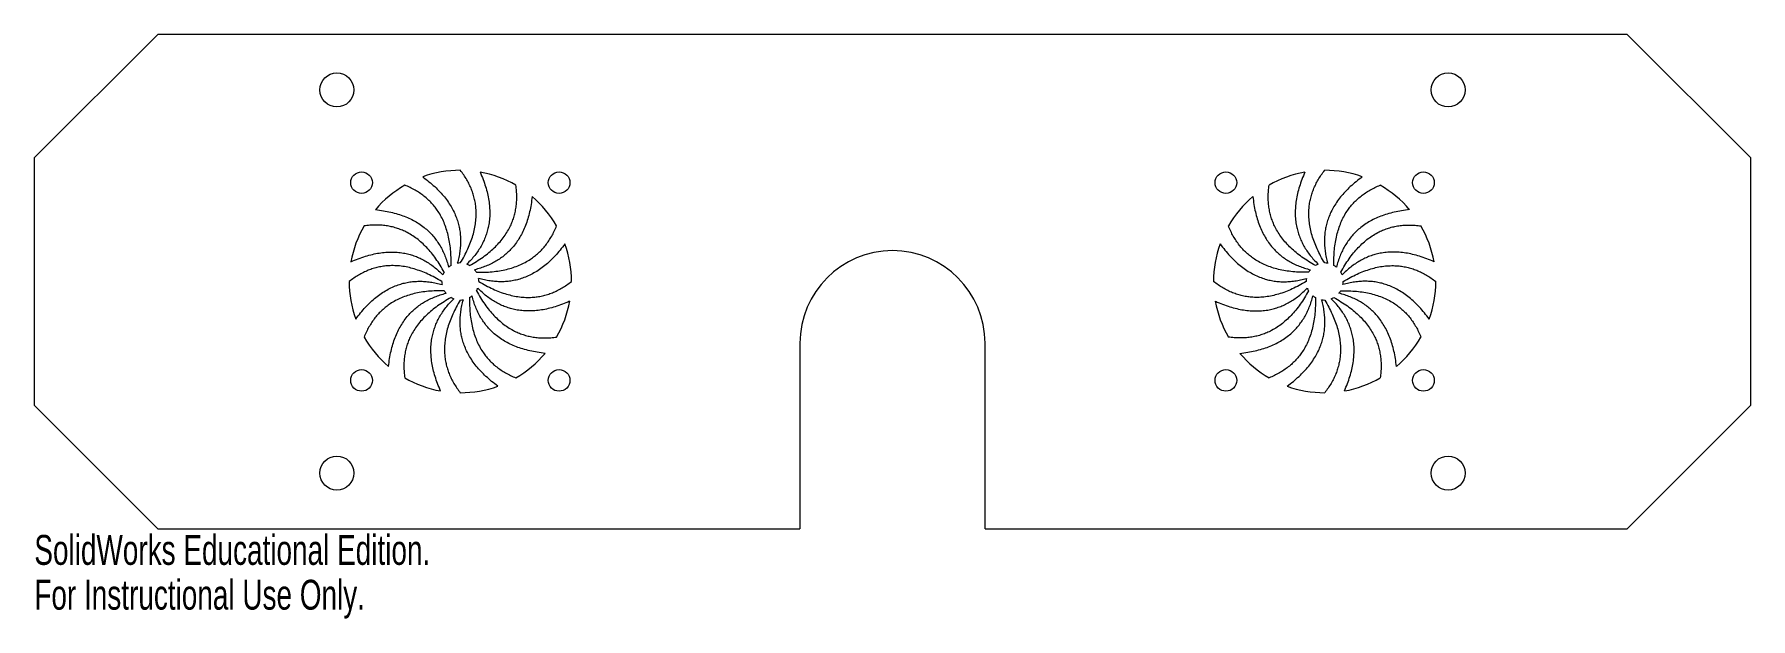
# Model space of a CAD drawing. Header units: millimetres. Extents: x -139 to 139, y -55 to 40.
import ezdxf

# ---------------------------------------------------------------- set-up
doc = ezdxf.new("R2010")
doc.units = ezdxf.units.MM
doc.styles.add('SLDTEXTSTYLE0', font='TXT', dxfattribs={"width": 0.7})

msp = doc.modelspace()

# ---------------------------------------------------------------- linework, layer by layer
at = {"color": 7, "linetype": 'Continuous', "lineweight": 15}
for p, q in [((-119, 40), (-139, 20)), ((119, 40), (-119, 40)), ((139, 20), (119, 40)), ((-139, 20), (-139, -20)), ((139, -20), (139, 20)), ((-15, -10), (-15, -40)), ((15, -40), (15, -10)), ((-139, -20), (-119, -40)), ((119, -40), (139, -20)), ((-119, -40), (-15, -40)), ((15, -40), (119, -40))]:
    msp.add_line(p, q, dxfattribs=at)
for centre, radius in [((-90, 31), 2.75), ((90, 31), 2.75), ((-86, 16), 1.75), ((-54, 16), 1.75), ((54, 16), 1.75), ((86, 16), 1.75), ((-86, -16), 1.75), ((-54, -16), 1.75), ((54, -16), 1.75), ((86, -16), 1.75), ((-90, -31), 2.75), ((90, -31), 2.75)]:
    msp.add_circle(centre, radius, dxfattribs=at)
for centre, radius, start, end in [((-70, 0), 18, 90, 109.7703), ((-70, 0), 18, 60, 79.7703), ((70, 0), 18, 100.2297, 120), ((70, 0), 18, 70.2297, 90), ((-70, 0), 18, 120, 139.7703), ((70, 0), 18, 40.2297, 60), ((-70, 0), 18, 30, 49.7703), ((70, 0), 18, 130.2297, 150), ((-70, 0), 18, 150, 169.7703), ((70, 0), 18, 10.2297, 30), ((-70, 0), 18, 0, 19.7703), ((70, 0), 18, 160.2297, 180), ((-70, 0), 3, 90, 99.408), ((-70, 0), 3, 60, 69.408), ((0, -10), 15, 0, 180), ((70, 0), 3, 110.592, 120), ((70, 0), 3, 80.592, 90), ((-70, 0), 18, 180, 199.7703), ((-70, 0), 3, 180, 189.408), ((-70, 0), 3, 150, 159.408), ((-70, 0), 3, 120, 129.408), ((-70, 0), 3, 30, 39.408), ((-70, 0), 3, 0, 9.408), ((70, 0), 3, 170.592, 180), ((70, 0), 3, 140.592, 150), ((70, 0), 3, 50.592, 60), ((70, 0), 3, 20.592, 30), ((70, 0), 3, 350.592, 0), ((70, 0), 18, 340.2297, 0), ((-70, 0), 3, 210, 219.408), ((-70, 0), 3, 240, 249.408), ((-70, 0), 3, 300, 309.408), ((-70, 0), 3, 330, 339.408), ((70, 0), 3, 200.592, 210), ((70, 0), 3, 230.592, 240), ((70, 0), 3, 290.592, 300), ((70, 0), 3, 320.592, 330), ((-70, 0), 3, 270, 279.408), ((-70, 0), 18, 330, 349.7703), ((70, 0), 18, 190.2297, 210), ((70, 0), 3, 260.592, 270), ((-70, 0), 18, 210, 229.7703), ((70, 0), 18, 310.2297, 330), ((-70, 0), 18, 300, 319.7703), ((70, 0), 18, 220.2297, 240), ((-70, 0), 18, 240, 259.7703), ((70, 0), 18, 280.2297, 300), ((-70, 0), 18, 270, 289.7703), ((70, 0), 18, 250.2297, 270)]:
    msp.add_arc(centre, radius, start, end, dxfattribs=at)
for points in [[(-76.09, 16.94), (-68.16, 11.17), (-70.49, 2.96)], [(-70, 3), (-64.86, 11.46), (-70, 18)], [(-66.8, 17.71), (-62.82, 8.75), (-68.94, 2.81)], [(66.8, 17.71), (62.82, 8.75), (68.94, 2.81)], [(70, 3), (64.86, 11.46), (70, 18)], [(76.09, 16.94), (68.16, 11.17), (70.49, 2.96)], [(-71.5, 2.6), (-71.28, 12.5), (-79, 15.59)], [(-68.5, 2.6), (-59.82, 7.36), (-61, 15.59)], [(68.5, 2.6), (59.82, 7.36), (61, 15.59)], [(71.5, 2.6), (71.28, 12.5), (79, 15.59)], [(-83.74, 11.63), (-73.99, 10.59), (-71.9, 2.32)], [(-58.37, 13.74), (-59.41, 3.99), (-67.68, 1.9)], [(58.37, 13.74), (59.41, 3.99), (67.68, 1.9)], [(83.74, 11.63), (73.99, 10.59), (71.9, 2.32)], [(-72.6, 1.5), (-77.36, 10.18), (-85.59, 9)], [(-67.4, 1.5), (-57.5, 1.28), (-54.41, 9)], [(67.4, 1.5), (57.5, 1.28), (54.41, 9)], [(72.6, 1.5), (77.36, 10.18), (85.59, 9)], [(-53.06, 6.09), (-58.83, -1.84), (-67.04, 0.49)], [(53.06, 6.09), (58.83, -1.84), (67.04, 0.49)], [(-87.71, 3.2), (-78.75, 7.18), (-72.81, 1.06)], [(87.71, 3.2), (78.75, 7.18), (72.81, 1.06)], [(-73, 0), (-81.46, 5.14), (-88, 0)], [(-86.94, -6.09), (-81.17, 1.84), (-72.96, -0.49)], [(-67, 0), (-58.54, -5.14), (-52, 0)], [(67, 0), (58.54, -5.14), (52, 0)], [(86.94, -6.09), (81.17, 1.84), (72.96, -0.49)], [(73, 0), (81.46, 5.14), (88, 0)], [(-72.6, -1.5), (-82.5, -1.28), (-85.59, -9)], [(-81.63, -13.74), (-80.59, -3.99), (-72.32, -1.9)], [(-71.5, -2.6), (-80.18, -7.36), (-79, -15.59)], [(-68.5, -2.6), (-68.72, -12.5), (-61, -15.59)], [(-56.26, -11.63), (-66.01, -10.59), (-68.1, -2.32)], [(-67.4, -1.5), (-62.64, -10.18), (-54.41, -9)], [(-52.29, -3.2), (-61.25, -7.18), (-67.19, -1.06)], [(52.29, -3.2), (61.25, -7.18), (67.19, -1.06)], [(67.4, -1.5), (62.64, -10.18), (54.41, -9)], [(56.26, -11.63), (66.01, -10.59), (68.1, -2.32)], [(68.5, -2.6), (68.72, -12.5), (61, -15.59)], [(71.5, -2.6), (80.18, -7.36), (79, -15.59)], [(81.63, -13.74), (80.59, -3.99), (72.32, -1.9)], [(72.6, -1.5), (82.5, -1.28), (85.59, -9)], [(-73.2, -17.71), (-77.18, -8.75), (-71.06, -2.81)], [(-70, -3), (-75.14, -11.46), (-70, -18)], [(-63.91, -16.94), (-71.84, -11.17), (-69.51, -2.96)], [(63.91, -16.94), (71.84, -11.17), (69.51, -2.96)], [(70, -3), (75.14, -11.46), (70, -18)], [(73.2, -17.71), (77.18, -8.75), (71.06, -2.81)]]:
    msp.add_open_spline(points, degree=2, dxfattribs=at)

# ---------------------------------------------------------------- texts
at = {"color": 7, "linetype": 'Continuous', "char_height": 4.8336, "attachment_point": 1, "style": 'SLDTEXTSTYLE0'}
for s, insert in [('SolidWorks Educational Edition.', (-139, -41.02)), ('For Instructional Use Only.', (-139, -48.27))]:
    msp.add_mtext(s, dxfattribs=dict(at, insert=insert))

doc.saveas('drawing.dxf')
